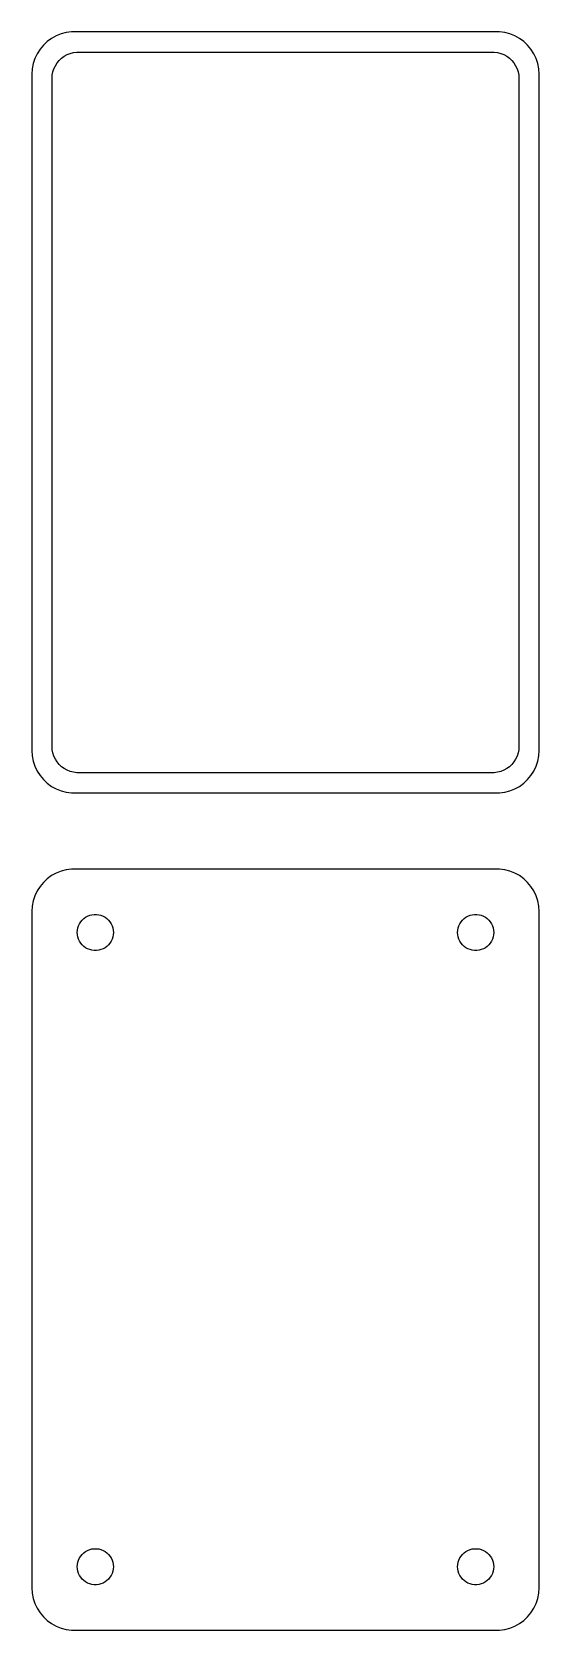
# Model space of a CAD drawing. Header units: metres. Extents: x -30 to 30, y 153 to 342.
import ezdxf

# ---------------------------------------------------------------- set-up
doc = ezdxf.new("R2010")
doc.units = ezdxf.units.M

msp = doc.modelspace()

# ---------------------------------------------------------------- linework, layer by layer
for p, q in [((-28.6448, 340.423), (-29.0451, 339.939)), ((-28.1871, 340.853), (-28.6448, 340.423)), ((-27.6791, 341.222), (-28.1871, 340.853)), ((-27.1289, 341.524), (-27.6791, 341.222)), ((-26.5451, 341.755), (-27.1289, 341.524)), ((-25.9369, 341.911), (-26.5451, 341.755)), ((-25.3139, 341.99), (-25.9369, 341.911)), ((25.3139, 341.99), (-25.3139, 341.99)), ((25.9369, 341.911), (25.3139, 341.99)), ((26.5451, 341.755), (25.9369, 341.911)), ((27.1289, 341.524), (26.5451, 341.755)), ((27.6791, 341.222), (27.1289, 341.524)), ((28.1871, 340.853), (27.6791, 341.222)), ((28.6448, 340.423), (28.1871, 340.853)), ((29.0451, 339.939), (28.6448, 340.423)), ((-29.6489, 338.841), (-29.8429, 338.243)), ((-29.3815, 339.409), (-29.6489, 338.841)), ((-29.0451, 339.939), (-29.3815, 339.409)), ((-27.2279, 338), (-27.0184, 338.33)), ((-27.0184, 338.33), (-26.7692, 338.631)), ((-26.7692, 338.631), (-26.4842, 338.899)), ((-26.4842, 338.899), (-26.168, 339.128)), ((-26.168, 339.128), (-25.8254, 339.317)), ((-25.8254, 339.317), (-25.4619, 339.461)), ((-25.4619, 339.461), (-25.0833, 339.558)), ((-25.0833, 339.558), (-24.6954, 339.607)), ((-24.6954, 339.607), (24.6954, 339.607)), ((24.6954, 339.607), (25.0833, 339.558)), ((25.0833, 339.558), (25.4619, 339.461)), ((25.4619, 339.461), (25.8254, 339.317)), ((25.8254, 339.317), (26.168, 339.128)), ((26.168, 339.128), (26.4842, 338.899)), ((26.4842, 338.899), (26.7692, 338.631)), ((26.7692, 338.631), (27.0184, 338.33)), ((27.0184, 338.33), (27.2279, 338)), ((29.3815, 339.409), (29.0451, 339.939)), ((29.6489, 338.841), (29.3815, 339.409)), ((29.8429, 338.243), (29.6489, 338.841)), ((-29.9606, 337.627), (-30, 337)), ((-30, 337), (-30, 257)), ((-29.8429, 338.243), (-29.9606, 337.627)), ((-27.6129, 336.5), (-27.5884, 336.89)), ((-27.6129, 257.5), (-27.6129, 336.5)), ((-27.5884, 336.89), (-27.5151, 337.274)), ((-27.5151, 337.274), (-27.3943, 337.646)), ((-27.3943, 337.646), (-27.2279, 338)), ((27.2279, 338), (27.3943, 337.646)), ((27.3943, 337.646), (27.5151, 337.274)), ((27.5151, 337.274), (27.5884, 336.89)), ((27.5884, 336.89), (27.6129, 336.5)), ((27.6129, 336.5), (27.6129, 257.5)), ((29.9606, 337.627), (29.8429, 338.243)), ((30, 337), (29.9606, 337.627)), ((30, 257), (30, 337)), ((-27.5884, 257.11), (-27.6129, 257.5)), ((-27.5151, 256.726), (-27.5884, 257.11)), ((27.5884, 257.11), (27.5151, 256.726)), ((27.6129, 257.5), (27.5884, 257.11)), ((-30, 257), (-29.9606, 256.373)), ((-29.9606, 256.373), (-29.8429, 255.757)), ((-29.8429, 255.757), (-29.6489, 255.159)), ((-29.6489, 255.159), (-29.3815, 254.591)), ((-27.3943, 256.354), (-27.5151, 256.726)), ((-27.2279, 256), (-27.3943, 256.354)), ((-27.0184, 255.67), (-27.2279, 256)), ((-26.7692, 255.369), (-27.0184, 255.67)), ((-26.4842, 255.101), (-26.7692, 255.369)), ((26.7692, 255.369), (26.4842, 255.101)), ((27.0184, 255.67), (26.7692, 255.369)), ((27.2279, 256), (27.0184, 255.67)), ((27.3943, 256.354), (27.2279, 256)), ((27.5151, 256.726), (27.3943, 256.354)), ((29.3815, 254.591), (29.6489, 255.159)), ((29.6489, 255.159), (29.8429, 255.757)), ((29.8429, 255.757), (29.9606, 256.373)), ((29.9606, 256.373), (30, 257)), ((-29.3815, 254.591), (-29.0451, 254.061)), ((-29.0451, 254.061), (-28.6448, 253.577)), ((-28.6448, 253.577), (-28.1871, 253.147)), ((-26.168, 254.872), (-26.4842, 255.101)), ((-25.8254, 254.683), (-26.168, 254.872)), ((-25.4619, 254.539), (-25.8254, 254.683)), ((-25.0833, 254.442), (-25.4619, 254.539)), ((-24.6954, 254.393), (-25.0833, 254.442)), ((24.6954, 254.393), (-24.6954, 254.393)), ((25.0833, 254.442), (24.6954, 254.393)), ((25.4619, 254.539), (25.0833, 254.442)), ((25.8254, 254.683), (25.4619, 254.539)), ((26.168, 254.872), (25.8254, 254.683)), ((26.4842, 255.101), (26.168, 254.872)), ((28.1871, 253.147), (28.6448, 253.577)), ((28.6448, 253.577), (29.0451, 254.061)), ((29.0451, 254.061), (29.3815, 254.591)), ((-28.1871, 253.147), (-27.6791, 252.778)), ((-27.6791, 252.778), (-27.1289, 252.476)), ((-27.1289, 252.476), (-26.5451, 252.245)), ((-26.5451, 252.245), (-25.9369, 252.089)), ((-25.9369, 252.089), (-25.3139, 252.01)), ((-25.3139, 252.01), (25.3139, 252.01)), ((25.3139, 252.01), (25.9369, 252.089)), ((25.9369, 252.089), (26.5451, 252.245)), ((26.5451, 252.245), (27.1289, 252.476)), ((27.1289, 252.476), (27.6791, 252.778)), ((27.6791, 252.778), (28.1871, 253.147)), ((-27.6791, 242.222), (-28.1871, 241.853)), ((-27.1289, 242.524), (-27.6791, 242.222)), ((-26.5451, 242.755), (-27.1289, 242.524)), ((-25.9369, 242.911), (-26.5451, 242.755)), ((-25.3139, 242.99), (-25.9369, 242.911)), ((25.3139, 242.99), (-25.3139, 242.99)), ((25.9369, 242.911), (25.3139, 242.99)), ((26.5451, 242.755), (25.9369, 242.911)), ((27.1289, 242.524), (26.5451, 242.755)), ((27.6791, 242.222), (27.1289, 242.524)), ((28.1871, 241.853), (27.6791, 242.222)), ((-29.3815, 240.409), (-29.6489, 239.841)), ((-29.0451, 240.939), (-29.3815, 240.409)), ((-28.6448, 241.423), (-29.0451, 240.939)), ((-28.1871, 241.853), (-28.6448, 241.423)), ((28.6448, 241.423), (28.1871, 241.853)), ((29.0451, 240.939), (28.6448, 241.423)), ((29.3815, 240.409), (29.0451, 240.939)), ((29.6489, 239.841), (29.3815, 240.409)), ((-29.9606, 238.627), (-30, 238)), ((-29.8429, 239.243), (-29.9606, 238.627)), ((-29.6489, 239.841), (-29.8429, 239.243)), ((29.8429, 239.243), (29.6489, 239.841)), ((29.9606, 238.627), (29.8429, 239.243)), ((30, 238), (29.9606, 238.627)), ((-30, 238), (-30, 158)), ((-24.5682, 236.031), (-24.4853, 236.286)), ((-24.4853, 236.286), (-24.3712, 236.529)), ((-24.3712, 236.529), (-24.2275, 236.755)), ((-24.2275, 236.755), (-24.0565, 236.962)), ((-24.0565, 236.962), (-23.8611, 237.145)), ((-23.8611, 237.145), (-23.6441, 237.303)), ((-23.6441, 237.303), (-23.4091, 237.432)), ((-23.4091, 237.432), (-23.1598, 237.531)), ((-23.1598, 237.531), (-22.9001, 237.597)), ((-22.9001, 237.597), (-22.6341, 237.631)), ((-22.6341, 237.631), (-22.3659, 237.631)), ((-22.3659, 237.631), (-22.0999, 237.597)), ((-22.0999, 237.597), (-21.8401, 237.531)), ((-21.8401, 237.531), (-21.5908, 237.432)), ((-21.5908, 237.432), (-21.3559, 237.303)), ((-21.3559, 237.303), (-21.1389, 237.145)), ((-21.1389, 237.145), (-20.9434, 236.962)), ((-20.9434, 236.962), (-20.7725, 236.755)), ((-20.7725, 236.755), (-20.6288, 236.529)), ((-20.6288, 236.529), (-20.5146, 236.286)), ((-20.5146, 236.286), (-20.4318, 236.031)), ((20.4318, 236.031), (20.5146, 236.286)), ((20.5146, 236.286), (20.6288, 236.529)), ((20.6288, 236.529), (20.7725, 236.755)), ((20.7725, 236.755), (20.9434, 236.962)), ((20.9434, 236.962), (21.1389, 237.145)), ((21.1389, 237.145), (21.3559, 237.303)), ((21.3559, 237.303), (21.5908, 237.432)), ((21.5908, 237.432), (21.8401, 237.531)), ((21.8401, 237.531), (22.0999, 237.597)), ((22.0999, 237.597), (22.3659, 237.631)), ((22.3659, 237.631), (22.6341, 237.631)), ((22.6341, 237.631), (22.9001, 237.597)), ((22.9001, 237.597), (23.1598, 237.531)), ((23.1598, 237.531), (23.4091, 237.432)), ((23.4091, 237.432), (23.6441, 237.303)), ((23.6441, 237.303), (23.8611, 237.145)), ((23.8611, 237.145), (24.0565, 236.962)), ((24.0565, 236.962), (24.2275, 236.755)), ((24.2275, 236.755), (24.3712, 236.529)), ((24.3712, 236.529), (24.4853, 236.286)), ((24.4853, 236.286), (24.5682, 236.031)), ((30, 158), (30, 238)), ((-24.6353, 235.5), (-24.6185, 235.768)), ((-24.6185, 235.232), (-24.6353, 235.5)), ((-24.6185, 235.768), (-24.5682, 236.031)), ((-24.5682, 234.969), (-24.6185, 235.232)), ((-24.4853, 234.714), (-24.5682, 234.969)), ((-24.3712, 234.471), (-24.4853, 234.714)), ((-24.2275, 234.245), (-24.3712, 234.471)), ((-20.6288, 234.471), (-20.7725, 234.245)), ((-20.5146, 234.714), (-20.6288, 234.471)), ((-20.4318, 234.969), (-20.5146, 234.714)), ((-20.4318, 236.031), (-20.3815, 235.768)), ((-20.3815, 235.232), (-20.4318, 234.969)), ((-20.3815, 235.768), (-20.3647, 235.5)), ((-20.3647, 235.5), (-20.3815, 235.232)), ((20.3647, 235.5), (20.3815, 235.768)), ((20.3815, 235.232), (20.3647, 235.5)), ((20.3815, 235.768), (20.4318, 236.031)), ((20.4318, 234.969), (20.3815, 235.232)), ((20.5146, 234.714), (20.4318, 234.969)), ((20.6288, 234.471), (20.5146, 234.714)), ((20.7725, 234.245), (20.6288, 234.471)), ((24.3712, 234.471), (24.2275, 234.245)), ((24.4853, 234.714), (24.3712, 234.471)), ((24.5682, 234.969), (24.4853, 234.714)), ((24.5682, 236.031), (24.6185, 235.768)), ((24.6185, 235.232), (24.5682, 234.969)), ((24.6185, 235.768), (24.6353, 235.5)), ((24.6353, 235.5), (24.6185, 235.232)), ((-24.0565, 234.038), (-24.2275, 234.245)), ((-23.8611, 233.855), (-24.0565, 234.038)), ((-23.6441, 233.697), (-23.8611, 233.855)), ((-23.4091, 233.568), (-23.6441, 233.697)), ((-23.1598, 233.469), (-23.4091, 233.568)), ((-22.9001, 233.403), (-23.1598, 233.469)), ((-22.6341, 233.369), (-22.9001, 233.403)), ((-22.3659, 233.369), (-22.6341, 233.369)), ((-22.0999, 233.403), (-22.3659, 233.369)), ((-21.8401, 233.469), (-22.0999, 233.403)), ((-21.5908, 233.568), (-21.8401, 233.469)), ((-21.3559, 233.697), (-21.5908, 233.568)), ((-21.1389, 233.855), (-21.3559, 233.697)), ((-20.9434, 234.038), (-21.1389, 233.855)), ((-20.7725, 234.245), (-20.9434, 234.038)), ((20.9434, 234.038), (20.7725, 234.245)), ((21.1389, 233.855), (20.9434, 234.038)), ((21.3559, 233.697), (21.1389, 233.855)), ((21.5908, 233.568), (21.3559, 233.697)), ((21.8401, 233.469), (21.5908, 233.568)), ((22.0999, 233.403), (21.8401, 233.469)), ((22.3659, 233.369), (22.0999, 233.403)), ((22.6341, 233.369), (22.3659, 233.369)), ((22.9001, 233.403), (22.6341, 233.369)), ((23.1598, 233.469), (22.9001, 233.403)), ((23.4091, 233.568), (23.1598, 233.469)), ((23.6441, 233.697), (23.4091, 233.568)), ((23.8611, 233.855), (23.6441, 233.697)), ((24.0565, 234.038), (23.8611, 233.855)), ((24.2275, 234.245), (24.0565, 234.038)), ((-23.4091, 162.432), (-23.1598, 162.531)), ((-23.1598, 162.531), (-22.9001, 162.597)), ((-22.9001, 162.597), (-22.6341, 162.631)), ((-22.6341, 162.631), (-22.3659, 162.631)), ((-22.3659, 162.631), (-22.0999, 162.597)), ((-22.0999, 162.597), (-21.8401, 162.531)), ((-21.8401, 162.531), (-21.5908, 162.432)), ((21.5908, 162.432), (21.8401, 162.531)), ((21.8401, 162.531), (22.0999, 162.597)), ((22.0999, 162.597), (22.3659, 162.631)), ((22.3659, 162.631), (22.6341, 162.631)), ((22.6341, 162.631), (22.9001, 162.597)), ((22.9001, 162.597), (23.1598, 162.531)), ((23.1598, 162.531), (23.4091, 162.432)), ((-24.6353, 160.5), (-24.6185, 160.768)), ((-24.6185, 160.768), (-24.5682, 161.031)), ((-24.5682, 161.031), (-24.4853, 161.286)), ((-24.4853, 161.286), (-24.3712, 161.529)), ((-24.3712, 161.529), (-24.2275, 161.755)), ((-24.2275, 161.755), (-24.0565, 161.962)), ((-24.0565, 161.962), (-23.8611, 162.145)), ((-23.8611, 162.145), (-23.6441, 162.303)), ((-23.6441, 162.303), (-23.4091, 162.432)), ((-21.5908, 162.432), (-21.3559, 162.303)), ((-21.3559, 162.303), (-21.1389, 162.145)), ((-21.1389, 162.145), (-20.9434, 161.962)), ((-20.9434, 161.962), (-20.7725, 161.755)), ((-20.7725, 161.755), (-20.6288, 161.529)), ((-20.6288, 161.529), (-20.5146, 161.286)), ((-20.5146, 161.286), (-20.4318, 161.031)), ((-20.4318, 161.031), (-20.3815, 160.768)), ((-20.3815, 160.768), (-20.3647, 160.5)), ((20.3647, 160.5), (20.3815, 160.768)), ((20.3815, 160.768), (20.4318, 161.031)), ((20.4318, 161.031), (20.5146, 161.286)), ((20.5146, 161.286), (20.6288, 161.529)), ((20.6288, 161.529), (20.7725, 161.755)), ((20.7725, 161.755), (20.9434, 161.962)), ((20.9434, 161.962), (21.1389, 162.145)), ((21.1389, 162.145), (21.3559, 162.303)), ((21.3559, 162.303), (21.5908, 162.432)), ((23.4091, 162.432), (23.6441, 162.303)), ((23.6441, 162.303), (23.8611, 162.145)), ((23.8611, 162.145), (24.0565, 161.962)), ((24.0565, 161.962), (24.2275, 161.755)), ((24.2275, 161.755), (24.3712, 161.529)), ((24.3712, 161.529), (24.4853, 161.286)), ((24.4853, 161.286), (24.5682, 161.031)), ((24.5682, 161.031), (24.6185, 160.768)), ((24.6185, 160.768), (24.6353, 160.5)), ((-24.6185, 160.232), (-24.6353, 160.5)), ((-24.5682, 159.969), (-24.6185, 160.232)), ((-24.4853, 159.714), (-24.5682, 159.969)), ((-24.3712, 159.471), (-24.4853, 159.714)), ((-24.2275, 159.245), (-24.3712, 159.471)), ((-24.0565, 159.038), (-24.2275, 159.245)), ((-23.8611, 158.855), (-24.0565, 159.038)), ((-23.6441, 158.697), (-23.8611, 158.855)), ((-21.1389, 158.855), (-21.3559, 158.697)), ((-20.9434, 159.038), (-21.1389, 158.855)), ((-20.7725, 159.245), (-20.9434, 159.038)), ((-20.6288, 159.471), (-20.7725, 159.245)), ((-20.5146, 159.714), (-20.6288, 159.471)), ((-20.4318, 159.969), (-20.5146, 159.714)), ((-20.3815, 160.232), (-20.4318, 159.969)), ((-20.3647, 160.5), (-20.3815, 160.232)), ((20.3815, 160.232), (20.3647, 160.5)), ((20.4318, 159.969), (20.3815, 160.232)), ((20.5146, 159.714), (20.4318, 159.969)), ((20.6288, 159.471), (20.5146, 159.714)), ((20.7725, 159.245), (20.6288, 159.471)), ((20.9434, 159.038), (20.7725, 159.245)), ((21.1389, 158.855), (20.9434, 159.038)), ((21.3559, 158.697), (21.1389, 158.855)), ((23.8611, 158.855), (23.6441, 158.697)), ((24.0565, 159.038), (23.8611, 158.855)), ((24.2275, 159.245), (24.0565, 159.038)), ((24.3712, 159.471), (24.2275, 159.245)), ((24.4853, 159.714), (24.3712, 159.471)), ((24.5682, 159.969), (24.4853, 159.714)), ((24.6185, 160.232), (24.5682, 159.969)), ((24.6353, 160.5), (24.6185, 160.232)), ((-30, 158), (-29.9606, 157.373)), ((-29.9606, 157.373), (-29.8429, 156.757)), ((-23.4091, 158.568), (-23.6441, 158.697)), ((-23.1598, 158.469), (-23.4091, 158.568)), ((-22.9001, 158.403), (-23.1598, 158.469)), ((-22.6341, 158.369), (-22.9001, 158.403)), ((-22.3659, 158.369), (-22.6341, 158.369)), ((-22.0999, 158.403), (-22.3659, 158.369)), ((-21.8401, 158.469), (-22.0999, 158.403)), ((-21.5908, 158.568), (-21.8401, 158.469)), ((-21.3559, 158.697), (-21.5908, 158.568)), ((21.5908, 158.568), (21.3559, 158.697)), ((21.8401, 158.469), (21.5908, 158.568)), ((22.0999, 158.403), (21.8401, 158.469)), ((22.3659, 158.369), (22.0999, 158.403)), ((22.6341, 158.369), (22.3659, 158.369)), ((22.9001, 158.403), (22.6341, 158.369)), ((23.1598, 158.469), (22.9001, 158.403)), ((23.4091, 158.568), (23.1598, 158.469)), ((23.6441, 158.697), (23.4091, 158.568)), ((29.8429, 156.757), (29.9606, 157.373)), ((29.9606, 157.373), (30, 158)), ((-29.8429, 156.757), (-29.6489, 156.159)), ((-29.6489, 156.159), (-29.3815, 155.591)), ((-29.3815, 155.591), (-29.0451, 155.061)), ((-29.0451, 155.061), (-28.6448, 154.577)), ((28.6448, 154.577), (29.0451, 155.061)), ((29.0451, 155.061), (29.3815, 155.591)), ((29.3815, 155.591), (29.6489, 156.159)), ((29.6489, 156.159), (29.8429, 156.757)), ((-28.6448, 154.577), (-28.1871, 154.147)), ((-28.1871, 154.147), (-27.6791, 153.778)), ((-27.6791, 153.778), (-27.1289, 153.476)), ((-27.1289, 153.476), (-26.5451, 153.245)), ((-26.5451, 153.245), (-25.9369, 153.089)), ((-25.9369, 153.089), (-25.3139, 153.01)), ((25.3139, 153.01), (25.9369, 153.089)), ((25.9369, 153.089), (26.5451, 153.245)), ((26.5451, 153.245), (27.1289, 153.476)), ((27.1289, 153.476), (27.6791, 153.778)), ((27.6791, 153.778), (28.1871, 154.147)), ((28.1871, 154.147), (28.6448, 154.577)), ((-25.3139, 153.01), (25.3139, 153.01))]:
    msp.add_line(p, q)

doc.saveas('drawing.dxf')
